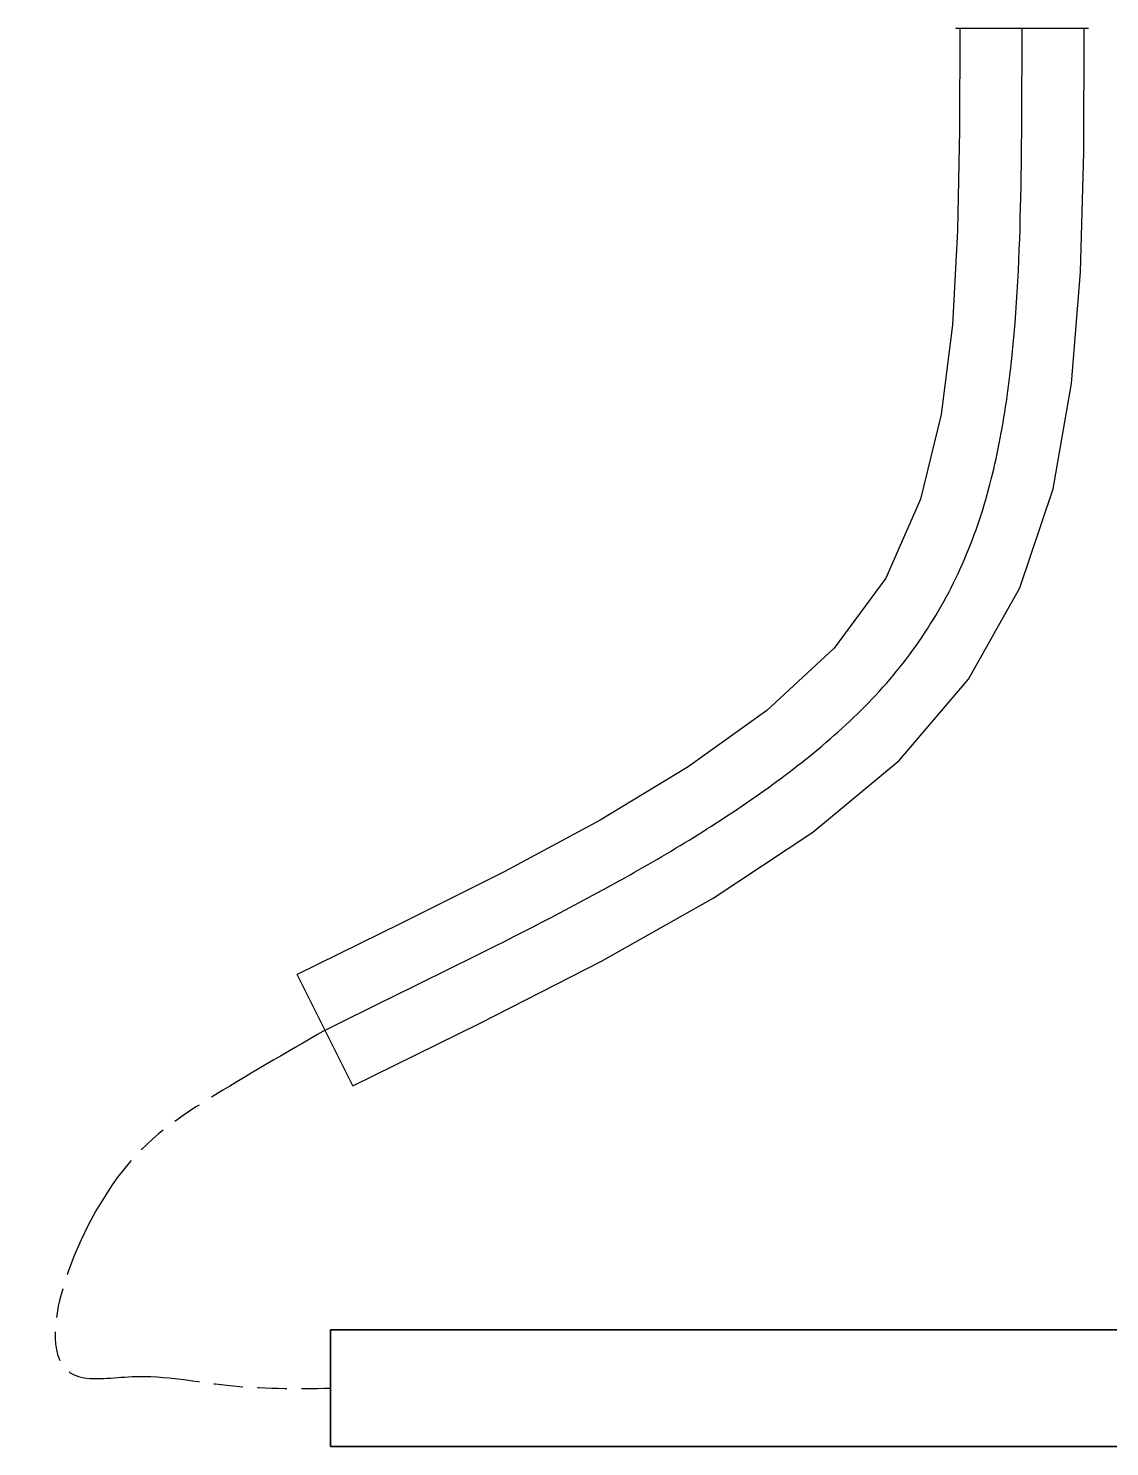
# Model space of a CAD drawing. Header units: millimetres. Extents: x 4086 to 8300, y 123 to 1549.
# Drawn here: x 7251.1 to 7324.9, y 828.8 to 925.6 of the extents above; entities that cross this region are included whole.
import ezdxf

# ---------------------------------------------------------------- set-up
doc = ezdxf.new("R2010")
doc.units = ezdxf.units.MM
doc.linetypes.add('PHANTOM', pattern=[0.8, 0.45, -0.05, 0.1, -0.05, 0.1, -0.05])
doc.layers.add('00_COMPONENTS', color=7, linetype='Continuous')
doc.layers.add('连接线缆', color=7, linetype='Continuous')

msp = doc.modelspace()

# ---------------------------------------------------------------- linework, layer by layer
at = {"color": 3, "linetype": 'PHANTOM', "ltscale": 20}
msp.add_spline([(7271.337, 857.202), (7263.418, 852.519), (7256.818, 846.653), (7254.513, 833.558), (7258.18, 833.558), (7264.641, 832.968), (7271.714, 832.769)], degree=3, dxfattribs=at)
at = {"layer": '00_COMPONENTS', "color": 7, "linetype": 'Continuous'}
for p, q in [((7323.453, 925.572), (7314.366, 925.572)), ((7273.237, 853.401), (7269.436, 861.003))]:
    msp.add_line(p, q, dxfattribs=at)
for points in [[(7314.659, 925.572), (7314.64, 918.649), (7314.512, 911.781), (7314.159, 905.335), (7313.395, 899.229), (7311.985, 893.433), (7309.607, 888.06), (7306.087, 883.268), (7301.488, 879.016), (7296.127, 875.166), (7290.116, 871.538), (7283.556, 868.02), (7276.506, 864.492), (7269.436, 861.003)], [(7273.237, 853.4), (7281.89, 857.669), (7290.216, 861.907), (7297.835, 866.204), (7304.641, 870.725), (7310.514, 875.617), (7315.25, 881.148), (7318.762, 887.391), (7321.027, 894.139), (7322.293, 901.337), (7322.908, 908.953), (7323.125, 917.107), (7323.159, 925.572)]]:
    msp.add_lwpolyline(points, dxfattribs=at)
msp.add_open_spline([(7271.337, 857.202), (7274.767, 858.917), (7281.67, 862.253), (7290.201, 866.633), (7296.823, 870.505), (7301.62, 873.69), (7306.16, 877.232), (7310.249, 881.303), (7313.537, 886.05), (7315.925, 891.306), (7317.389, 896.884), (7318.506, 904.478), (7318.904, 914.072), (7318.908, 921.737), (7318.909, 925.572)], degree=3, knots=[0, 0, 0, 0, 0.125061, 0.250077, 0.312585, 0.375107, 0.437718, 0.500115, 0.562513, 0.624939, 0.687377, 0.749946, 0.874952, 1, 1, 1, 1], dxfattribs=at)
at = {"layer": '连接线缆', "color": 0}
for points in [[(7337.453, 828.782), (7271.714, 828.782), (7271.714, 836.756), (7337.453, 836.756)], [(7271.714, 828.782), (7337.453, 828.782), (7337.453, 836.756), (7271.714, 836.756)]]:
    msp.add_lwpolyline(points, close=True, dxfattribs=at)

doc.saveas('drawing.dxf')
